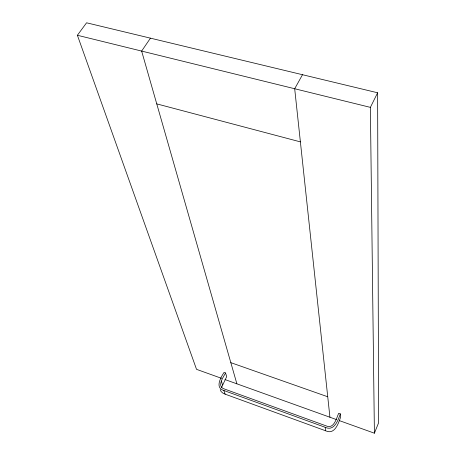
<?xml version="1.0" encoding="UTF-8"?>
<svg xmlns="http://www.w3.org/2000/svg" width="456" height="456" viewBox="0 0 456 456"><rect width="100%" height="100%" fill="white"/><g stroke="black" fill="none" stroke-linecap="round" stroke-linejoin="round"><path stroke-width="0.68" d="M221.599 387.406L226.695 376.576L225.543 372.979L224.033 372.438C220.818 377.391 214.656 387.908 223.862 390.496L325.179 427.295C334.191 431.598 338.09 420.358 340.313 413.888L338.683 413.307C336.283 418.562 333.929 429.689 325.744 425.733L224.654 389.082C216.315 386.705 223.269 377.329 225.543 372.979M339.224 420.569L374.404 433.2L378.611 422.775L377.625 92.779L86.572 22.8L77.389 35.266L196.53 369.343L221.667 378.366M374.404 433.2L370.375 107.371L377.625 92.779M302.499 74.716L294.69 88.743L329.933 417.234M150.451 38.156L141.639 51.078L236.886 383.827M77.389 35.266L370.375 107.371M220.237 389.578L221.057 391.465L222.699 392.986L225.144 394.166L325.669 430.795C334.55 435.041 338.249 423.869 340.467 417.571L340.313 413.888M156.75 103.877L300.39 141.879M230.821 362.645L327.733 396.766M224.979 379.552L336.568 419.617M223.862 390.496L225.144 394.166M221.439 381.102L222.505 384.915M325.179 427.295L325.669 430.795"/></g></svg>
